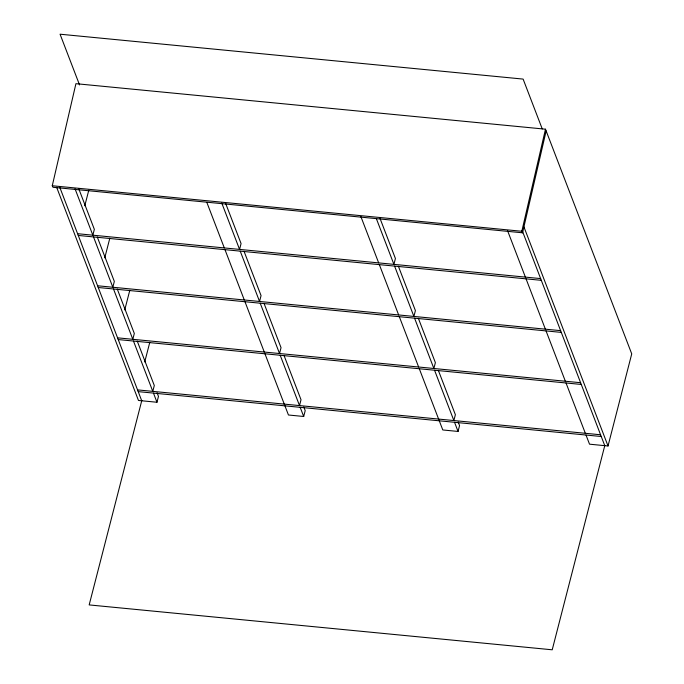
<?xml version="1.0" encoding="UTF-8"?>
<svg xmlns="http://www.w3.org/2000/svg" width="684" height="684" viewBox="0 0 684 684"><rect width="100%" height="100%" fill="white"/><g stroke="black" fill="none" stroke-linecap="round" stroke-linejoin="round"><path stroke-width="1.03" d="M546.148 130.935L522.542 232.799L52.984 187.279L52.266 185.749L75.924 83.679L545.481 129.19L631.734 353.884L608.025 445.977L589.523 444.181L586.008 435.033M522.542 232.799L521.824 231.269L545.481 129.19M84.782 205.773L88.783 190.246M104.772 257.825L109.833 238.169M124.753 309.886L129.815 290.23M144.734 361.947L149.796 342.291M141.785 400.542L89.176 604.913L552.219 649.8L604.827 445.429M56.644 187.305L138.467 400.456L156.969 402.252L158.474 396.404L157.072 392.744M264.956 353.79L288.451 415L303.696 416.479L305.201 410.631L303.799 406.971M419.301 368.753L442.796 429.962L458.049 431.442L459.554 425.593L458.143 421.934M52.266 185.749L521.824 231.269M77.591 233.706L540.642 278.593M78.258 235.441L541.309 280.329M97.581 285.767L560.624 330.654M98.248 287.502L561.29 332.39M117.562 337.828L580.605 382.715M118.229 339.563L581.272 384.451M137.544 389.889L600.595 434.776M138.211 391.624L601.262 436.512M542.258 128.96L523.115 79.087L60.064 34.2L79.541 84.927M523.91 226.849L608.025 445.977M522.183 230.517L604.767 445.66M507.588 230.739L525.389 277.114M526.056 278.85L545.379 329.175M546.046 330.911L565.36 381.236M566.027 382.972L585.342 433.297M379.894 218.068L395.42 258.518L393.916 264.366L376.491 218.983M398.362 266.179L415.402 310.579L413.897 316.427L394.582 266.11M418.343 318.24L435.383 362.64L433.878 368.488L414.564 318.171M438.324 370.3L455.373 414.701L453.868 420.549L434.545 370.232M454.535 422.293L458.049 431.442M360.861 216.52L378.671 262.895M379.338 264.631L398.652 314.948M399.319 316.692L418.634 367.009M225.54 203.105L241.067 243.564L239.562 249.412L221.761 203.037M244.008 251.216L261.057 295.616L259.552 301.464L240.229 251.148M263.998 303.277L281.038 347.677L279.534 353.525L260.219 303.209M283.98 355.338L301.02 399.738L299.515 405.586L280.201 355.27M300.182 407.331L303.696 416.479M206.893 202.541L224.318 247.933M224.985 249.669L244.299 299.994M244.975 301.729L264.289 352.055M78.814 188.878L94.349 229.337L92.844 235.185L75.035 188.81M97.282 236.997L114.331 281.398L112.826 287.246L93.511 236.921M117.272 289.058L134.312 333.459L132.807 339.307L113.493 288.981M137.253 341.119L154.302 385.519L152.788 391.368L133.474 341.042M153.464 393.103L156.969 402.252M59.79 187.331L141.725 400.773"/></g></svg>
